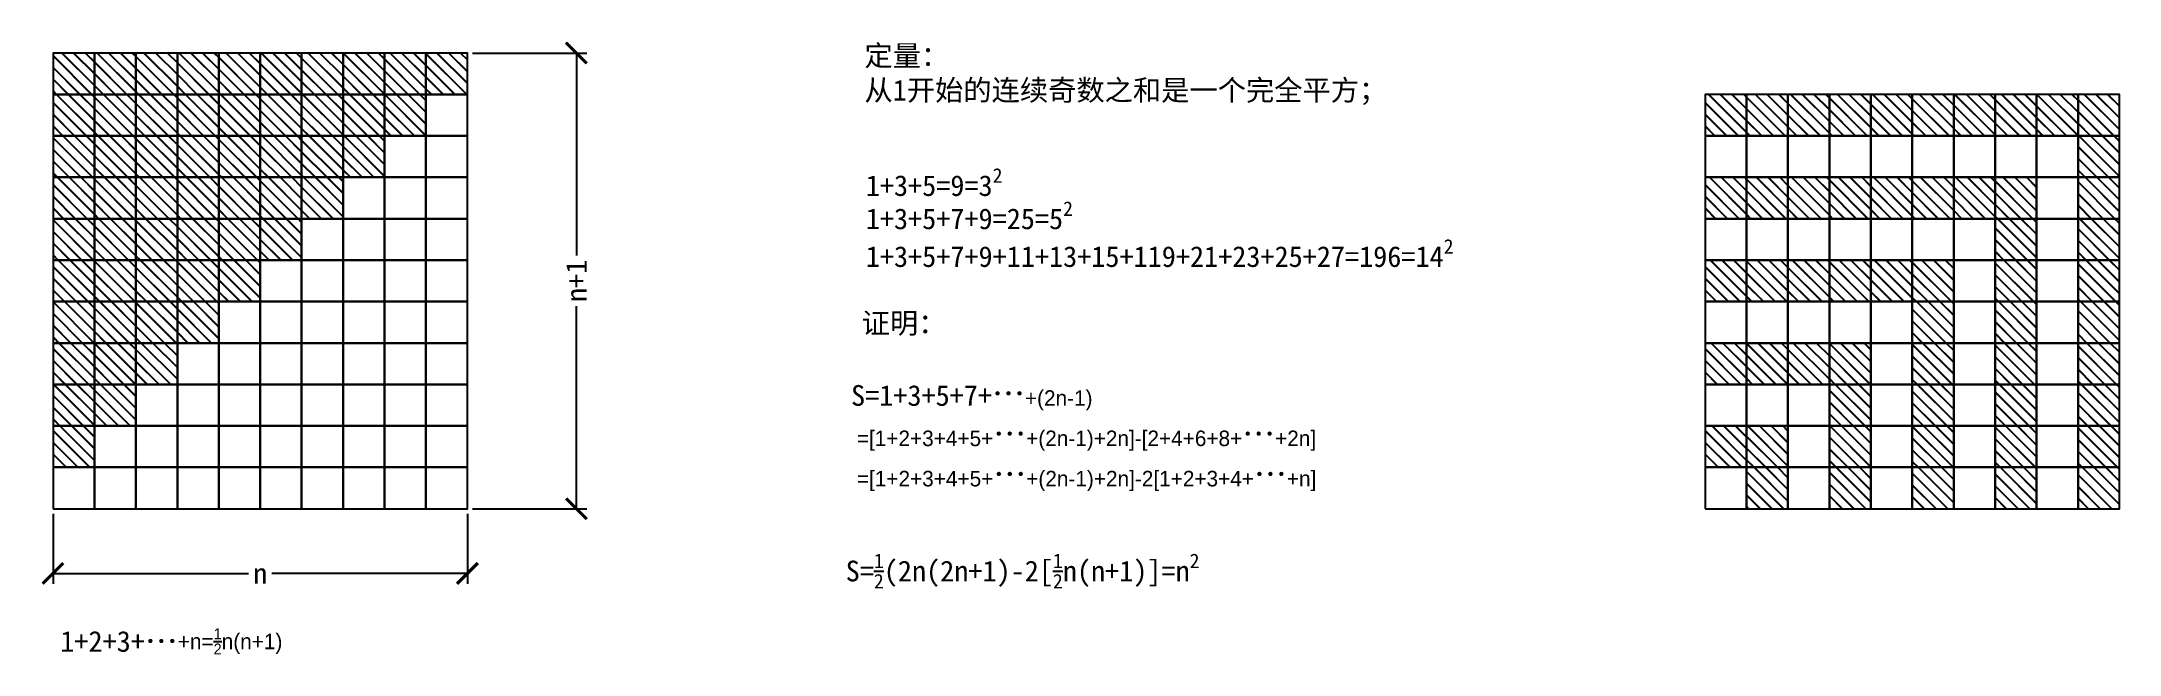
# Model space of a CAD drawing. Header units: millimetres. Extents: x 1621 to 2122, y 958 to 1106.
import ezdxf

# ---------------------------------------------------------------- set-up
doc = ezdxf.new("R2010")
doc.units = ezdxf.units.MM
doc.styles.get("Standard").update_dxf_attribs({"font": ''})
doc.styles.add('w', font='', dxfattribs={"height": 5})
doc.styles.get('Standard').set_extended_font_data('SimSun')
doc.styles.get('w').set_extended_font_data('SimSun')
doc.dimstyles.new('w', dxfattribs={"dimscale": 2, "dimtxt": 2.5, "dimasz": 2.5, "dimexe": 1.25, "dimexo": 0.625, "dimtad": 0, "dimtxsty": 'Standard', "dimblk": 'ARCHTICK', "dimcen": 2.5, "dimclrd": 5, "dimclre": 5, "dimadec": 0, "dimazin": 0, "dimtfac": 1, "dimtmove": 0, "dimatfit": 3, "dimfxl": 1, "dimarcsym": 0})
pattern_1 = [(135, (398.6565, 0), (-1.4142136, -1.4142136), []), (135, (398.6565, 0.04), (-1.4142136, -1.4142136), [])]

# ---------------------------------------------------------------- blocks, each defined once
blk = doc.blocks.new('_ArchTick')
at = {"color": 0, "linetype": 'ByBlock', "const_width": 0.15}
blk.add_lwpolyline([(-0.5, -0.5), (0.5, 0.5)], dxfattribs=at)
blk = doc.blocks.new('*D5')
at = {"color": 5, "lineweight": -2}
for p, q in [((1623.82, 992.21), (1623.82, 975.35)), ((1723.82, 992.21), (1723.82, 975.35)), ((1623.82, 977.85), (1671.02, 977.85)), ((1723.82, 977.85), (1676.63, 977.85))]:
    blk.add_line(p, q, dxfattribs=at)
at = {"layer": 'Defpoints', "color": 0}
for p in [(1623.82, 993.46), (1723.82, 993.46), (1723.82, 977.85)]:
    blk.add_point(p, dxfattribs=at)
at = {"color": 5, "lineweight": -2, "xscale": 5, "yscale": 5, "zscale": 5, "rotation": 180}
blk.add_blockref('_ArchTick', (1623.82, 977.85), dxfattribs=at)
at = {"color": 5, "lineweight": -2, "xscale": 5, "yscale": 5, "zscale": 5}
blk.add_blockref('_ArchTick', (1723.82, 977.85), dxfattribs=at)
at = {"color": 0, "insert": (1673.82, 977.85), "char_height": 5, "attachment_point": 5}
blk.add_mtext('n', dxfattribs=at)
blk = doc.blocks.new('*D6')
at = {"color": 5, "lineweight": -2}
for p, q in [((1725.07, 1103.46), (1752.61, 1103.46)), ((1750.11, 1103.46), (1750.11, 1054.57)), ((1750.11, 993.46), (1750.11, 1042.35)), ((1725.07, 993.46), (1752.61, 993.46))]:
    blk.add_line(p, q, dxfattribs=at)
at = {"layer": 'Defpoints', "color": 0}
for p in [(1723.82, 1103.46), (1723.82, 993.46), (1750.11, 993.46)]:
    blk.add_point(p, dxfattribs=at)
at = {"color": 5, "lineweight": -2, "xscale": 5, "yscale": 5, "zscale": 5}
for p, rotation in [((1750.11, 1103.46), 90), ((1750.11, 993.46), 270)]:
    blk.add_blockref('_ArchTick', p, dxfattribs=dict(at, rotation=rotation))
at = {"color": 0, "insert": (1750.11, 1048.46), "char_height": 5, "attachment_point": 5, "rotation": 90}
blk.add_mtext('n+1', dxfattribs=at)

msp = doc.modelspace()

# ---------------------------------------------------------------- hatches: boundary and pattern name
h = msp.add_hatch()
h.set_pattern_fill('JIS_LC_20', color=256, scale=0.1, angle=90, style=0)
h.paths.add_polyline_path([(1633.823, 1103.462), (1623.823, 1103.462), (1623.823, 1093.462), (1633.823, 1093.462)])
h = msp.add_hatch()
h.set_pattern_fill('JIS_LC_20', color=256, scale=0.1, angle=90, style=0)
h.paths.add_polyline_path([(1643.823, 1103.462), (1633.823, 1103.462), (1633.823, 1093.462), (1643.823, 1093.462)])
h = msp.add_hatch()
h.set_pattern_fill('JIS_LC_20', color=256, scale=0.1, angle=90, style=0)
h.paths.add_polyline_path([(1653.823, 1103.462), (1643.823, 1103.462), (1643.823, 1093.462), (1653.823, 1093.462)])
h = msp.add_hatch()
h.set_pattern_fill('JIS_LC_20', color=256, scale=0.1, angle=90, style=0)
h.paths.add_polyline_path([(1663.823, 1103.462), (1653.823, 1103.462), (1653.823, 1093.462), (1663.823, 1093.462)])
h = msp.add_hatch()
h.set_pattern_fill('JIS_LC_20', color=256, scale=0.1, angle=90, style=0)
h.paths.add_polyline_path([(1673.823, 1103.462), (1663.823, 1103.462), (1663.823, 1093.462), (1673.823, 1093.462)])
h = msp.add_hatch()
h.set_pattern_fill('JIS_LC_20', color=256, scale=0.1, angle=90, style=0)
h.paths.add_polyline_path([(1683.823, 1103.462), (1673.823, 1103.462), (1673.823, 1093.462), (1683.823, 1093.462)])
h = msp.add_hatch()
h.set_pattern_fill('JIS_LC_20', color=256, scale=0.1, angle=90, style=0)
h.paths.add_polyline_path([(1693.823, 1103.462), (1683.823, 1103.462), (1683.823, 1093.462), (1693.823, 1093.462)])
h = msp.add_hatch()
h.set_pattern_fill('JIS_LC_20', color=256, scale=0.1, angle=90, style=0)
h.paths.add_polyline_path([(1703.823, 1103.462), (1693.823, 1103.462), (1693.823, 1093.462), (1703.823, 1093.462)])
h = msp.add_hatch()
h.set_pattern_fill('JIS_LC_20', color=256, scale=0.1, angle=90, style=0)
h.paths.add_polyline_path([(1713.823, 1103.462), (1703.823, 1103.462), (1703.823, 1093.462), (1713.823, 1093.462)])
h = msp.add_hatch()
h.set_pattern_fill('JIS_LC_20', color=256, scale=0.1, angle=90, style=0)
h.paths.add_polyline_path([(1723.823, 1103.462), (1713.823, 1103.462), (1713.823, 1093.462), (1723.823, 1093.462)])
h = msp.add_hatch()
h.set_pattern_fill('JIS_LC_20', color=256, scale=0.1, angle=90, style=0)
h.paths.add_polyline_path([(1633.823, 1093.462), (1623.823, 1093.462), (1623.823, 1083.462), (1633.823, 1083.462)])
h = msp.add_hatch()
h.set_pattern_fill('JIS_LC_20', color=256, scale=0.1, angle=90, style=0)
h.paths.add_polyline_path([(1643.823, 1093.462), (1633.823, 1093.462), (1633.823, 1083.462), (1643.823, 1083.462)])
h = msp.add_hatch()
h.set_pattern_fill('JIS_LC_20', color=256, scale=0.1, angle=90, style=0)
h.paths.add_polyline_path([(1653.823, 1093.462), (1643.823, 1093.462), (1643.823, 1083.462), (1653.823, 1083.462)])
h = msp.add_hatch()
h.set_pattern_fill('JIS_LC_20', color=256, scale=0.1, angle=90, style=0)
h.paths.add_polyline_path([(1663.823, 1093.462), (1653.823, 1093.462), (1653.823, 1083.462), (1663.823, 1083.462)])
h = msp.add_hatch()
h.set_pattern_fill('JIS_LC_20', color=256, scale=0.1, angle=90, style=0)
h.paths.add_polyline_path([(1673.823, 1093.462), (1663.823, 1093.462), (1663.823, 1083.462), (1673.823, 1083.462)])
h = msp.add_hatch()
h.set_pattern_fill('JIS_LC_20', color=256, scale=0.1, angle=90, style=0)
h.paths.add_polyline_path([(1683.823, 1093.462), (1673.823, 1093.462), (1673.823, 1083.462), (1683.823, 1083.462)])
h = msp.add_hatch()
h.set_pattern_fill('JIS_LC_20', color=256, scale=0.1, angle=90, style=0)
h.paths.add_polyline_path([(1693.823, 1093.462), (1683.823, 1093.462), (1683.823, 1083.462), (1693.823, 1083.462)])
h = msp.add_hatch()
h.set_pattern_fill('JIS_LC_20', color=256, scale=0.1, angle=90, style=0)
h.paths.add_polyline_path([(1703.823, 1093.462), (1693.823, 1093.462), (1693.823, 1083.462), (1703.823, 1083.462)])
h = msp.add_hatch()
h.set_pattern_fill('JIS_LC_20', color=256, scale=0.1, angle=90, style=0)
h.paths.add_polyline_path([(1713.823, 1093.462), (1703.823, 1093.462), (1703.823, 1083.462), (1713.823, 1083.462)])
h = msp.add_hatch()
h.set_pattern_fill('JIS_LC_20', color=256, scale=0.1, angle=90, style=0)
h.set_pattern_definition(pattern_1)
h.paths.add_polyline_path([(2032.479, 1093.462), (2022.479, 1093.462), (2022.479, 1083.462), (2032.479, 1083.462)])
h = msp.add_hatch()
h.set_pattern_fill('JIS_LC_20', color=256, scale=0.1, angle=90, style=0)
h.set_pattern_definition(pattern_1)
h.paths.add_polyline_path([(2042.479, 1093.462), (2032.479, 1093.462), (2032.479, 1083.462), (2042.479, 1083.462)])
h = msp.add_hatch()
h.set_pattern_fill('JIS_LC_20', color=256, scale=0.1, angle=90, style=0)
h.set_pattern_definition(pattern_1)
h.paths.add_polyline_path([(2052.479, 1093.462), (2042.479, 1093.462), (2042.479, 1083.462), (2052.479, 1083.462)])
h = msp.add_hatch()
h.set_pattern_fill('JIS_LC_20', color=256, scale=0.1, angle=90, style=0)
h.set_pattern_definition(pattern_1)
h.paths.add_polyline_path([(2062.479, 1093.462), (2052.479, 1093.462), (2052.479, 1083.462), (2062.479, 1083.462)])
h = msp.add_hatch()
h.set_pattern_fill('JIS_LC_20', color=256, scale=0.1, angle=90, style=0)
h.set_pattern_definition(pattern_1)
h.paths.add_polyline_path([(2072.479, 1093.462), (2062.479, 1093.462), (2062.479, 1083.462), (2072.479, 1083.462)])
h = msp.add_hatch()
h.set_pattern_fill('JIS_LC_20', color=256, scale=0.1, angle=90, style=0)
h.set_pattern_definition(pattern_1)
h.paths.add_polyline_path([(2082.479, 1093.462), (2072.479, 1093.462), (2072.479, 1083.462), (2082.479, 1083.462)])
h = msp.add_hatch()
h.set_pattern_fill('JIS_LC_20', color=256, scale=0.1, angle=90, style=0)
h.set_pattern_definition(pattern_1)
h.paths.add_polyline_path([(2092.479, 1093.462), (2082.479, 1093.462), (2082.479, 1083.462), (2092.479, 1083.462)])
h = msp.add_hatch()
h.set_pattern_fill('JIS_LC_20', color=256, scale=0.1, angle=90, style=0)
h.set_pattern_definition(pattern_1)
h.paths.add_polyline_path([(2102.479, 1093.462), (2092.479, 1093.462), (2092.479, 1083.462), (2102.479, 1083.462)])
h = msp.add_hatch()
h.set_pattern_fill('JIS_LC_20', color=256, scale=0.1, angle=90, style=0)
h.set_pattern_definition(pattern_1)
h.paths.add_polyline_path([(2112.479, 1093.462), (2102.479, 1093.462), (2102.479, 1083.462), (2112.479, 1083.462)])
h = msp.add_hatch()
h.set_pattern_fill('JIS_LC_20', color=256, scale=0.1, angle=90, style=0)
h.paths.add_polyline_path([(2122.479, 1093.462), (2112.479, 1093.462), (2112.479, 1083.462), (2122.479, 1083.462)])
h = msp.add_hatch()
h.set_pattern_fill('JIS_LC_20', color=256, scale=0.1, angle=90, style=0)
h.paths.add_polyline_path([(1633.823, 1083.462), (1623.823, 1083.462), (1623.823, 1073.462), (1633.823, 1073.462)])
h = msp.add_hatch()
h.set_pattern_fill('JIS_LC_20', color=256, scale=0.1, angle=90, style=0)
h.paths.add_polyline_path([(1643.823, 1083.462), (1633.823, 1083.462), (1633.823, 1073.462), (1643.823, 1073.462)])
h = msp.add_hatch()
h.set_pattern_fill('JIS_LC_20', color=256, scale=0.1, angle=90, style=0)
h.paths.add_polyline_path([(1653.823, 1083.462), (1643.823, 1083.462), (1643.823, 1073.462), (1653.823, 1073.462)])
h = msp.add_hatch()
h.set_pattern_fill('JIS_LC_20', color=256, scale=0.1, angle=90, style=0)
h.paths.add_polyline_path([(1663.823, 1083.462), (1653.823, 1083.462), (1653.823, 1073.462), (1663.823, 1073.462)])
h = msp.add_hatch()
h.set_pattern_fill('JIS_LC_20', color=256, scale=0.1, angle=90, style=0)
h.paths.add_polyline_path([(1673.823, 1083.462), (1663.823, 1083.462), (1663.823, 1073.462), (1673.823, 1073.462)])
h = msp.add_hatch()
h.set_pattern_fill('JIS_LC_20', color=256, scale=0.1, angle=90, style=0)
h.paths.add_polyline_path([(1683.823, 1083.462), (1673.823, 1083.462), (1673.823, 1073.462), (1683.823, 1073.462)])
h = msp.add_hatch()
h.set_pattern_fill('JIS_LC_20', color=256, scale=0.1, angle=90, style=0)
h.paths.add_polyline_path([(1693.823, 1083.462), (1683.823, 1083.462), (1683.823, 1073.462), (1693.823, 1073.462)])
h = msp.add_hatch()
h.set_pattern_fill('JIS_LC_20', color=256, scale=0.1, angle=90, style=0)
h.paths.add_polyline_path([(1703.823, 1083.462), (1693.823, 1083.462), (1693.823, 1073.462), (1703.823, 1073.462)])
h = msp.add_hatch()
h.set_pattern_fill('JIS_LC_20', color=256, scale=0.1, angle=90, style=0)
h.paths.add_polyline_path([(2122.479, 1083.462), (2112.479, 1083.462), (2112.479, 1073.462), (2122.479, 1073.462)])
h = msp.add_hatch()
h.set_pattern_fill('JIS_LC_20', color=256, scale=0.1, angle=90, style=0)
h.paths.add_polyline_path([(1633.823, 1073.462), (1623.823, 1073.462), (1623.823, 1063.462), (1633.823, 1063.462)])
h = msp.add_hatch()
h.set_pattern_fill('JIS_LC_20', color=256, scale=0.1, angle=90, style=0)
h.paths.add_polyline_path([(1643.823, 1073.462), (1633.823, 1073.462), (1633.823, 1063.462), (1643.823, 1063.462)])
h = msp.add_hatch()
h.set_pattern_fill('JIS_LC_20', color=256, scale=0.1, angle=90, style=0)
h.paths.add_polyline_path([(1653.823, 1073.462), (1643.823, 1073.462), (1643.823, 1063.462), (1653.823, 1063.462)])
h = msp.add_hatch()
h.set_pattern_fill('JIS_LC_20', color=256, scale=0.1, angle=90, style=0)
h.paths.add_polyline_path([(1663.823, 1073.462), (1653.823, 1073.462), (1653.823, 1063.462), (1663.823, 1063.462)])
h = msp.add_hatch()
h.set_pattern_fill('JIS_LC_20', color=256, scale=0.1, angle=90, style=0)
h.paths.add_polyline_path([(1673.823, 1073.462), (1663.823, 1073.462), (1663.823, 1063.462), (1673.823, 1063.462)])
h = msp.add_hatch()
h.set_pattern_fill('JIS_LC_20', color=256, scale=0.1, angle=90, style=0)
h.paths.add_polyline_path([(1683.823, 1073.462), (1673.823, 1073.462), (1673.823, 1063.462), (1683.823, 1063.462)])
h = msp.add_hatch()
h.set_pattern_fill('JIS_LC_20', color=256, scale=0.1, angle=90, style=0)
h.paths.add_polyline_path([(1693.823, 1073.462), (1683.823, 1073.462), (1683.823, 1063.462), (1693.823, 1063.462)])
h = msp.add_hatch()
h.set_pattern_fill('JIS_LC_20', color=256, scale=0.1, angle=90, style=0)
h.set_pattern_definition(pattern_1)
h.paths.add_polyline_path([(2032.479, 1073.462), (2022.479, 1073.462), (2022.479, 1063.462), (2032.479, 1063.462)])
h = msp.add_hatch()
h.set_pattern_fill('JIS_LC_20', color=256, scale=0.1, angle=90, style=0)
h.set_pattern_definition(pattern_1)
h.paths.add_polyline_path([(2042.479, 1073.462), (2032.479, 1073.462), (2032.479, 1063.462), (2042.479, 1063.462)])
h = msp.add_hatch()
h.set_pattern_fill('JIS_LC_20', color=256, scale=0.1, angle=90, style=0)
h.set_pattern_definition(pattern_1)
h.paths.add_polyline_path([(2052.479, 1073.462), (2042.479, 1073.462), (2042.479, 1063.462), (2052.479, 1063.462)])
h = msp.add_hatch()
h.set_pattern_fill('JIS_LC_20', color=256, scale=0.1, angle=90, style=0)
h.set_pattern_definition(pattern_1)
h.paths.add_polyline_path([(2062.479, 1073.462), (2052.479, 1073.462), (2052.479, 1063.462), (2062.479, 1063.462)])
h = msp.add_hatch()
h.set_pattern_fill('JIS_LC_20', color=256, scale=0.1, angle=90, style=0)
h.set_pattern_definition(pattern_1)
h.paths.add_polyline_path([(2072.479, 1073.462), (2062.479, 1073.462), (2062.479, 1063.462), (2072.479, 1063.462)])
h = msp.add_hatch()
h.set_pattern_fill('JIS_LC_20', color=256, scale=0.1, angle=90, style=0)
h.set_pattern_definition(pattern_1)
h.paths.add_polyline_path([(2082.479, 1073.462), (2072.479, 1073.462), (2072.479, 1063.462), (2082.479, 1063.462)])
h = msp.add_hatch()
h.set_pattern_fill('JIS_LC_20', color=256, scale=0.1, angle=90, style=0)
h.set_pattern_definition(pattern_1)
h.paths.add_polyline_path([(2092.479, 1073.462), (2082.479, 1073.462), (2082.479, 1063.462), (2092.479, 1063.462)])
h = msp.add_hatch()
h.set_pattern_fill('JIS_LC_20', color=256, scale=0.1, angle=90, style=0)
h.paths.add_polyline_path([(2102.479, 1073.462), (2092.479, 1073.462), (2092.479, 1063.462), (2102.479, 1063.462)])
h = msp.add_hatch()
h.set_pattern_fill('JIS_LC_20', color=256, scale=0.1, angle=90, style=0)
h.paths.add_polyline_path([(2122.479, 1073.462), (2112.479, 1073.462), (2112.479, 1063.462), (2122.479, 1063.462)])
h = msp.add_hatch()
h.set_pattern_fill('JIS_LC_20', color=256, scale=0.1, angle=90, style=0)
h.paths.add_polyline_path([(1633.823, 1063.462), (1623.823, 1063.462), (1623.823, 1053.462), (1633.823, 1053.462)])
h = msp.add_hatch()
h.set_pattern_fill('JIS_LC_20', color=256, scale=0.1, angle=90, style=0)
h.paths.add_polyline_path([(1643.823, 1063.462), (1633.823, 1063.462), (1633.823, 1053.462), (1643.823, 1053.462)])
h = msp.add_hatch()
h.set_pattern_fill('JIS_LC_20', color=256, scale=0.1, angle=90, style=0)
h.paths.add_polyline_path([(1653.823, 1063.462), (1643.823, 1063.462), (1643.823, 1053.462), (1653.823, 1053.462)])
h = msp.add_hatch()
h.set_pattern_fill('JIS_LC_20', color=256, scale=0.1, angle=90, style=0)
h.paths.add_polyline_path([(1663.823, 1063.462), (1653.823, 1063.462), (1653.823, 1053.462), (1663.823, 1053.462)])
h = msp.add_hatch()
h.set_pattern_fill('JIS_LC_20', color=256, scale=0.1, angle=90, style=0)
h.paths.add_polyline_path([(1673.823, 1063.462), (1663.823, 1063.462), (1663.823, 1053.462), (1673.823, 1053.462)])
h = msp.add_hatch()
h.set_pattern_fill('JIS_LC_20', color=256, scale=0.1, angle=90, style=0)
h.paths.add_polyline_path([(1683.823, 1063.462), (1673.823, 1063.462), (1673.823, 1053.462), (1683.823, 1053.462)])
h = msp.add_hatch()
h.set_pattern_fill('JIS_LC_20', color=256, scale=0.1, angle=90, style=0)
h.paths.add_polyline_path([(2102.479, 1063.462), (2092.479, 1063.462), (2092.479, 1053.462), (2102.479, 1053.462)])
h = msp.add_hatch()
h.set_pattern_fill('JIS_LC_20', color=256, scale=0.1, angle=90, style=0)
h.paths.add_polyline_path([(2122.479, 1063.462), (2112.479, 1063.462), (2112.479, 1053.462), (2122.479, 1053.462)])
h = msp.add_hatch()
h.set_pattern_fill('JIS_LC_20', color=256, scale=0.1, angle=90, style=0)
h.paths.add_polyline_path([(1633.823, 1053.462), (1623.823, 1053.462), (1623.823, 1043.462), (1633.823, 1043.462)])
h = msp.add_hatch()
h.set_pattern_fill('JIS_LC_20', color=256, scale=0.1, angle=90, style=0)
h.paths.add_polyline_path([(1643.823, 1053.462), (1633.823, 1053.462), (1633.823, 1043.462), (1643.823, 1043.462)])
h = msp.add_hatch()
h.set_pattern_fill('JIS_LC_20', color=256, scale=0.1, angle=90, style=0)
h.paths.add_polyline_path([(1653.823, 1053.462), (1643.823, 1053.462), (1643.823, 1043.462), (1653.823, 1043.462)])
h = msp.add_hatch()
h.set_pattern_fill('JIS_LC_20', color=256, scale=0.1, angle=90, style=0)
h.paths.add_polyline_path([(1663.823, 1053.462), (1653.823, 1053.462), (1653.823, 1043.462), (1663.823, 1043.462)])
h = msp.add_hatch()
h.set_pattern_fill('JIS_LC_20', color=256, scale=0.1, angle=90, style=0)
h.paths.add_polyline_path([(1673.823, 1053.462), (1663.823, 1053.462), (1663.823, 1043.462), (1673.823, 1043.462)])
h = msp.add_hatch()
h.set_pattern_fill('JIS_LC_20', color=256, scale=0.1, angle=90, style=0)
h.set_pattern_definition(pattern_1)
h.paths.add_polyline_path([(2032.479, 1053.462), (2022.479, 1053.462), (2022.479, 1043.462), (2032.479, 1043.462)])
h = msp.add_hatch()
h.set_pattern_fill('JIS_LC_20', color=256, scale=0.1, angle=90, style=0)
h.set_pattern_definition(pattern_1)
h.paths.add_polyline_path([(2042.479, 1053.462), (2032.479, 1053.462), (2032.479, 1043.462), (2042.479, 1043.462)])
h = msp.add_hatch()
h.set_pattern_fill('JIS_LC_20', color=256, scale=0.1, angle=90, style=0)
h.set_pattern_definition(pattern_1)
h.paths.add_polyline_path([(2052.479, 1053.462), (2042.479, 1053.462), (2042.479, 1043.462), (2052.479, 1043.462)])
h = msp.add_hatch()
h.set_pattern_fill('JIS_LC_20', color=256, scale=0.1, angle=90, style=0)
h.set_pattern_definition(pattern_1)
h.paths.add_polyline_path([(2062.479, 1053.462), (2052.479, 1053.462), (2052.479, 1043.462), (2062.479, 1043.462)])
h = msp.add_hatch()
h.set_pattern_fill('JIS_LC_20', color=256, scale=0.1, angle=90, style=0)
h.set_pattern_definition(pattern_1)
h.paths.add_polyline_path([(2072.479, 1053.462), (2062.479, 1053.462), (2062.479, 1043.462), (2072.479, 1043.462)])
h = msp.add_hatch()
h.set_pattern_fill('JIS_LC_20', color=256, scale=0.1, angle=90, style=0)
h.paths.add_polyline_path([(2082.479, 1053.462), (2072.479, 1053.462), (2072.479, 1043.462), (2082.479, 1043.462)])
h = msp.add_hatch()
h.set_pattern_fill('JIS_LC_20', color=256, scale=0.1, angle=90, style=0)
h.paths.add_polyline_path([(2102.479, 1053.462), (2092.479, 1053.462), (2092.479, 1043.462), (2102.479, 1043.462)])
h = msp.add_hatch()
h.set_pattern_fill('JIS_LC_20', color=256, scale=0.1, angle=90, style=0)
h.paths.add_polyline_path([(2122.479, 1053.462), (2112.479, 1053.462), (2112.479, 1043.462), (2122.479, 1043.462)])
h = msp.add_hatch()
h.set_pattern_fill('JIS_LC_20', color=256, scale=0.1, angle=90, style=0)
h.paths.add_polyline_path([(1633.823, 1043.462), (1623.823, 1043.462), (1623.823, 1033.462), (1633.823, 1033.462)])
h = msp.add_hatch()
h.set_pattern_fill('JIS_LC_20', color=256, scale=0.1, angle=90, style=0)
h.paths.add_polyline_path([(1643.823, 1043.462), (1633.823, 1043.462), (1633.823, 1033.462), (1643.823, 1033.462)])
h = msp.add_hatch()
h.set_pattern_fill('JIS_LC_20', color=256, scale=0.1, angle=90, style=0)
h.paths.add_polyline_path([(1653.823, 1043.462), (1643.823, 1043.462), (1643.823, 1033.462), (1653.823, 1033.462)])
h = msp.add_hatch()
h.set_pattern_fill('JIS_LC_20', color=256, scale=0.1, angle=90, style=0)
h.paths.add_polyline_path([(1663.823, 1043.462), (1653.823, 1043.462), (1653.823, 1033.462), (1663.823, 1033.462)])
h = msp.add_hatch()
h.set_pattern_fill('JIS_LC_20', color=256, scale=0.1, angle=90, style=0)
h.paths.add_polyline_path([(2082.479, 1043.462), (2072.479, 1043.462), (2072.479, 1033.462), (2082.479, 1033.462)])
h = msp.add_hatch()
h.set_pattern_fill('JIS_LC_20', color=256, scale=0.1, angle=90, style=0)
h.paths.add_polyline_path([(2102.479, 1043.462), (2092.479, 1043.462), (2092.479, 1033.462), (2102.479, 1033.462)])
h = msp.add_hatch()
h.set_pattern_fill('JIS_LC_20', color=256, scale=0.1, angle=90, style=0)
h.paths.add_polyline_path([(2122.479, 1043.462), (2112.479, 1043.462), (2112.479, 1033.462), (2122.479, 1033.462)])
h = msp.add_hatch()
h.set_pattern_fill('JIS_LC_20', color=256, scale=0.1, angle=90, style=0)
h.paths.add_polyline_path([(1633.823, 1033.462), (1623.823, 1033.462), (1623.823, 1023.462), (1633.823, 1023.462)])
h = msp.add_hatch()
h.set_pattern_fill('JIS_LC_20', color=256, scale=0.1, angle=90, style=0)
h.paths.add_polyline_path([(1643.823, 1033.462), (1633.823, 1033.462), (1633.823, 1023.462), (1643.823, 1023.462)])
h = msp.add_hatch()
h.set_pattern_fill('JIS_LC_20', color=256, scale=0.1, angle=90, style=0)
h.paths.add_polyline_path([(1653.823, 1033.462), (1643.823, 1033.462), (1643.823, 1023.462), (1653.823, 1023.462)])
h = msp.add_hatch()
h.set_pattern_fill('JIS_LC_20', color=256, scale=0.1, angle=90, style=0)
h.set_pattern_definition(pattern_1)
h.paths.add_polyline_path([(2032.479, 1033.462), (2022.479, 1033.462), (2022.479, 1023.462), (2032.479, 1023.462)])
h = msp.add_hatch()
h.set_pattern_fill('JIS_LC_20', color=256, scale=0.1, angle=90, style=0)
h.set_pattern_definition(pattern_1)
h.paths.add_polyline_path([(2042.479, 1033.462), (2032.479, 1033.462), (2032.479, 1023.462), (2042.479, 1023.462)])
h = msp.add_hatch()
h.set_pattern_fill('JIS_LC_20', color=256, scale=0.1, angle=90, style=0)
h.set_pattern_definition(pattern_1)
h.paths.add_polyline_path([(2052.479, 1033.462), (2042.479, 1033.462), (2042.479, 1023.462), (2052.479, 1023.462)])
h = msp.add_hatch()
h.set_pattern_fill('JIS_LC_20', color=256, scale=0.1, angle=90, style=0)
h.paths.add_polyline_path([(2062.479, 1033.462), (2052.479, 1033.462), (2052.479, 1023.462), (2062.479, 1023.462)])
h = msp.add_hatch()
h.set_pattern_fill('JIS_LC_20', color=256, scale=0.1, angle=90, style=0)
h.paths.add_polyline_path([(2082.479, 1033.462), (2072.479, 1033.462), (2072.479, 1023.462), (2082.479, 1023.462)])
h = msp.add_hatch()
h.set_pattern_fill('JIS_LC_20', color=256, scale=0.1, angle=90, style=0)
h.paths.add_polyline_path([(2102.479, 1033.462), (2092.479, 1033.462), (2092.479, 1023.462), (2102.479, 1023.462)])
h = msp.add_hatch()
h.set_pattern_fill('JIS_LC_20', color=256, scale=0.1, angle=90, style=0)
h.paths.add_polyline_path([(2122.479, 1033.462), (2112.479, 1033.462), (2112.479, 1023.462), (2122.479, 1023.462)])
h = msp.add_hatch()
h.set_pattern_fill('JIS_LC_20', color=256, scale=0.1, angle=90, style=0)
h.paths.add_polyline_path([(1633.823, 1023.462), (1623.823, 1023.462), (1623.823, 1013.462), (1633.823, 1013.462)])
h = msp.add_hatch()
h.set_pattern_fill('JIS_LC_20', color=256, scale=0.1, angle=90, style=0)
h.paths.add_polyline_path([(1643.823, 1023.462), (1633.823, 1023.462), (1633.823, 1013.462), (1643.823, 1013.462)])
h = msp.add_hatch()
h.set_pattern_fill('JIS_LC_20', color=256, scale=0.1, angle=90, style=0)
h.paths.add_polyline_path([(2062.479, 1023.462), (2052.479, 1023.462), (2052.479, 1013.462), (2062.479, 1013.462)])
h = msp.add_hatch()
h.set_pattern_fill('JIS_LC_20', color=256, scale=0.1, angle=90, style=0)
h.paths.add_polyline_path([(2082.479, 1023.462), (2072.479, 1023.462), (2072.479, 1013.462), (2082.479, 1013.462)])
h = msp.add_hatch()
h.set_pattern_fill('JIS_LC_20', color=256, scale=0.1, angle=90, style=0)
h.paths.add_polyline_path([(2102.479, 1023.462), (2092.479, 1023.462), (2092.479, 1013.462), (2102.479, 1013.462)])
h = msp.add_hatch()
h.set_pattern_fill('JIS_LC_20', color=256, scale=0.1, angle=90, style=0)
h.paths.add_polyline_path([(2122.479, 1023.462), (2112.479, 1023.462), (2112.479, 1013.462), (2122.479, 1013.462)])
h = msp.add_hatch()
h.set_pattern_fill('JIS_LC_20', color=256, angle=45, style=0)
h.paths.add_polyline_path([(1633.823, 1013.462), (1623.823, 1013.462), (1623.823, 1003.462), (1633.823, 1003.462)])
h = msp.add_hatch()
h.set_pattern_fill('JIS_LC_20', color=256, scale=0.1, angle=90, style=0)
h.paths.add_polyline_path([(1633.823, 1013.462), (1623.823, 1013.462), (1623.823, 1003.462), (1633.823, 1003.462)])
h = msp.add_hatch()
h.set_pattern_fill('JIS_LC_20', color=256, scale=0.1, angle=90, style=0)
h.set_pattern_definition(pattern_1)
h.paths.add_polyline_path([(2032.479, 1013.462), (2022.479, 1013.462), (2022.479, 1003.462), (2032.479, 1003.462)])
h = msp.add_hatch()
h.set_pattern_fill('JIS_LC_20', color=256, scale=0.1, angle=90, style=0)
h.paths.add_polyline_path([(2042.479, 1013.462), (2032.479, 1013.462), (2032.479, 1003.462), (2042.479, 1003.462)])
h = msp.add_hatch()
h.set_pattern_fill('JIS_LC_20', color=256, scale=0.1, angle=90, style=0)
h.paths.add_polyline_path([(2062.479, 1013.462), (2052.479, 1013.462), (2052.479, 1003.462), (2062.479, 1003.462)])
h = msp.add_hatch()
h.set_pattern_fill('JIS_LC_20', color=256, scale=0.1, angle=90, style=0)
h.paths.add_polyline_path([(2082.479, 1013.462), (2072.479, 1013.462), (2072.479, 1003.462), (2082.479, 1003.462)])
h = msp.add_hatch()
h.set_pattern_fill('JIS_LC_20', color=256, scale=0.1, angle=90, style=0)
h.paths.add_polyline_path([(2102.479, 1013.462), (2092.479, 1013.462), (2092.479, 1003.462), (2102.479, 1003.462)])
h = msp.add_hatch()
h.set_pattern_fill('JIS_LC_20', color=256, scale=0.1, angle=90, style=0)
h.paths.add_polyline_path([(2122.479, 1013.462), (2112.479, 1013.462), (2112.479, 1003.462), (2122.479, 1003.462)])
h = msp.add_hatch()
h.set_pattern_fill('JIS_LC_20', color=256, scale=0.1, angle=90, style=0)
h.paths.add_polyline_path([(2042.479, 1003.462), (2032.479, 1003.462), (2032.479, 993.462), (2042.479, 993.462)])
h = msp.add_hatch()
h.set_pattern_fill('JIS_LC_20', color=256, scale=0.1, angle=90, style=0)
h.paths.add_polyline_path([(2062.479, 1003.462), (2052.479, 1003.462), (2052.479, 993.462), (2062.479, 993.462)])
h = msp.add_hatch()
h.set_pattern_fill('JIS_LC_20', color=256, scale=0.1, angle=90, style=0)
h.paths.add_polyline_path([(2082.479, 1003.462), (2072.479, 1003.462), (2072.479, 993.462), (2082.479, 993.462)])
h = msp.add_hatch()
h.set_pattern_fill('JIS_LC_20', color=256, scale=0.1, angle=90, style=0)
h.paths.add_polyline_path([(2102.479, 1003.462), (2092.479, 1003.462), (2092.479, 993.462), (2102.479, 993.462)])
h = msp.add_hatch()
h.set_pattern_fill('JIS_LC_20', color=256, scale=0.1, angle=90, style=0)
h.paths.add_polyline_path([(2122.479, 1003.462), (2112.479, 1003.462), (2112.479, 993.462), (2122.479, 993.462)])

# ---------------------------------------------------------------- linework, layer by layer
for points in [[(1623.823, 1093.462), (1633.823, 1093.462), (1633.823, 1103.462), (1623.823, 1103.462)], [(1633.823, 1093.462), (1643.823, 1093.462), (1643.823, 1103.462), (1633.823, 1103.462)], [(1643.823, 1093.462), (1653.823, 1093.462), (1653.823, 1103.462), (1643.823, 1103.462)], [(1653.823, 1093.462), (1663.823, 1093.462), (1663.823, 1103.462), (1653.823, 1103.462)], [(1663.823, 1093.462), (1673.823, 1093.462), (1673.823, 1103.462), (1663.823, 1103.462)], [(1673.823, 1093.462), (1683.823, 1093.462), (1683.823, 1103.462), (1673.823, 1103.462)], [(1683.823, 1093.462), (1693.823, 1093.462), (1693.823, 1103.462), (1683.823, 1103.462)], [(1693.823, 1093.462), (1703.823, 1093.462), (1703.823, 1103.462), (1693.823, 1103.462)], [(1703.823, 1093.462), (1713.823, 1093.462), (1713.823, 1103.462), (1703.823, 1103.462)], [(1713.823, 1093.462), (1723.823, 1093.462), (1723.823, 1103.462), (1713.823, 1103.462)], [(1623.823, 1083.462), (1633.823, 1083.462), (1633.823, 1093.462), (1623.823, 1093.462)], [(1633.823, 1083.462), (1643.823, 1083.462), (1643.823, 1093.462), (1633.823, 1093.462)], [(1643.823, 1083.462), (1653.823, 1083.462), (1653.823, 1093.462), (1643.823, 1093.462)], [(1653.823, 1083.462), (1663.823, 1083.462), (1663.823, 1093.462), (1653.823, 1093.462)], [(1663.823, 1083.462), (1673.823, 1083.462), (1673.823, 1093.462), (1663.823, 1093.462)], [(1673.823, 1083.462), (1683.823, 1083.462), (1683.823, 1093.462), (1673.823, 1093.462)], [(1683.823, 1083.462), (1693.823, 1083.462), (1693.823, 1093.462), (1683.823, 1093.462)], [(1693.823, 1083.462), (1703.823, 1083.462), (1703.823, 1093.462), (1693.823, 1093.462)], [(1703.823, 1083.462), (1713.823, 1083.462), (1713.823, 1093.462), (1703.823, 1093.462)], [(1713.823, 1083.462), (1723.823, 1083.462), (1723.823, 1093.462), (1713.823, 1093.462)], [(2022.479, 1083.462), (2032.479, 1083.462), (2032.479, 1093.462), (2022.479, 1093.462)], [(2032.479, 1083.462), (2042.479, 1083.462), (2042.479, 1093.462), (2032.479, 1093.462)], [(2042.479, 1083.462), (2052.479, 1083.462), (2052.479, 1093.462), (2042.479, 1093.462)], [(2052.479, 1083.462), (2062.479, 1083.462), (2062.479, 1093.462), (2052.479, 1093.462)], [(2062.479, 1083.462), (2072.479, 1083.462), (2072.479, 1093.462), (2062.479, 1093.462)], [(2072.479, 1083.462), (2082.479, 1083.462), (2082.479, 1093.462), (2072.479, 1093.462)], [(2082.479, 1083.462), (2092.479, 1083.462), (2092.479, 1093.462), (2082.479, 1093.462)], [(2092.479, 1083.462), (2102.479, 1083.462), (2102.479, 1093.462), (2092.479, 1093.462)], [(2102.479, 1083.462), (2112.479, 1083.462), (2112.479, 1093.462), (2102.479, 1093.462)], [(2112.479, 1083.462), (2122.479, 1083.462), (2122.479, 1093.462), (2112.479, 1093.462)], [(1623.823, 1073.462), (1633.823, 1073.462), (1633.823, 1083.462), (1623.823, 1083.462)], [(1633.823, 1073.462), (1643.823, 1073.462), (1643.823, 1083.462), (1633.823, 1083.462)], [(1643.823, 1073.462), (1653.823, 1073.462), (1653.823, 1083.462), (1643.823, 1083.462)], [(1653.823, 1073.462), (1663.823, 1073.462), (1663.823, 1083.462), (1653.823, 1083.462)], [(1663.823, 1073.462), (1673.823, 1073.462), (1673.823, 1083.462), (1663.823, 1083.462)], [(1673.823, 1073.462), (1683.823, 1073.462), (1683.823, 1083.462), (1673.823, 1083.462)], [(1683.823, 1073.462), (1693.823, 1073.462), (1693.823, 1083.462), (1683.823, 1083.462)], [(1693.823, 1073.462), (1703.823, 1073.462), (1703.823, 1083.462), (1693.823, 1083.462)], [(1703.823, 1073.462), (1713.823, 1073.462), (1713.823, 1083.462), (1703.823, 1083.462)], [(1713.823, 1073.462), (1723.823, 1073.462), (1723.823, 1083.462), (1713.823, 1083.462)], [(2022.479, 1073.462), (2032.479, 1073.462), (2032.479, 1083.462), (2022.479, 1083.462)], [(2032.479, 1073.462), (2042.479, 1073.462), (2042.479, 1083.462), (2032.479, 1083.462)], [(2042.479, 1073.462), (2052.479, 1073.462), (2052.479, 1083.462), (2042.479, 1083.462)], [(2052.479, 1073.462), (2062.479, 1073.462), (2062.479, 1083.462), (2052.479, 1083.462)], [(2062.479, 1073.462), (2072.479, 1073.462), (2072.479, 1083.462), (2062.479, 1083.462)], [(2072.479, 1073.462), (2082.479, 1073.462), (2082.479, 1083.462), (2072.479, 1083.462)], [(2082.479, 1073.462), (2092.479, 1073.462), (2092.479, 1083.462), (2082.479, 1083.462)], [(2092.479, 1073.462), (2102.479, 1073.462), (2102.479, 1083.462), (2092.479, 1083.462)], [(2102.479, 1073.462), (2112.479, 1073.462), (2112.479, 1083.462), (2102.479, 1083.462)], [(2112.479, 1073.462), (2122.479, 1073.462), (2122.479, 1083.462), (2112.479, 1083.462)], [(1623.823, 1063.462), (1633.823, 1063.462), (1633.823, 1073.462), (1623.823, 1073.462)], [(1633.823, 1063.462), (1643.823, 1063.462), (1643.823, 1073.462), (1633.823, 1073.462)], [(1643.823, 1063.462), (1653.823, 1063.462), (1653.823, 1073.462), (1643.823, 1073.462)], [(1653.823, 1063.462), (1663.823, 1063.462), (1663.823, 1073.462), (1653.823, 1073.462)], [(1663.823, 1063.462), (1673.823, 1063.462), (1673.823, 1073.462), (1663.823, 1073.462)], [(1673.823, 1063.462), (1683.823, 1063.462), (1683.823, 1073.462), (1673.823, 1073.462)], [(1683.823, 1063.462), (1693.823, 1063.462), (1693.823, 1073.462), (1683.823, 1073.462)], [(1693.823, 1063.462), (1703.823, 1063.462), (1703.823, 1073.462), (1693.823, 1073.462)], [(1703.823, 1063.462), (1713.823, 1063.462), (1713.823, 1073.462), (1703.823, 1073.462)], [(1713.823, 1063.462), (1723.823, 1063.462), (1723.823, 1073.462), (1713.823, 1073.462)], [(2022.479, 1063.462), (2032.479, 1063.462), (2032.479, 1073.462), (2022.479, 1073.462)], [(2032.479, 1063.462), (2042.479, 1063.462), (2042.479, 1073.462), (2032.479, 1073.462)], [(2042.479, 1063.462), (2052.479, 1063.462), (2052.479, 1073.462), (2042.479, 1073.462)], [(2052.479, 1063.462), (2062.479, 1063.462), (2062.479, 1073.462), (2052.479, 1073.462)], [(2062.479, 1063.462), (2072.479, 1063.462), (2072.479, 1073.462), (2062.479, 1073.462)], [(2072.479, 1063.462), (2082.479, 1063.462), (2082.479, 1073.462), (2072.479, 1073.462)], [(2082.479, 1063.462), (2092.479, 1063.462), (2092.479, 1073.462), (2082.479, 1073.462)], [(2092.479, 1063.462), (2102.479, 1063.462), (2102.479, 1073.462), (2092.479, 1073.462)], [(2102.479, 1063.462), (2112.479, 1063.462), (2112.479, 1073.462), (2102.479, 1073.462)], [(2112.479, 1063.462), (2122.479, 1063.462), (2122.479, 1073.462), (2112.479, 1073.462)], [(1623.823, 1053.462), (1633.823, 1053.462), (1633.823, 1063.462), (1623.823, 1063.462)], [(1633.823, 1053.462), (1643.823, 1053.462), (1643.823, 1063.462), (1633.823, 1063.462)], [(1643.823, 1053.462), (1653.823, 1053.462), (1653.823, 1063.462), (1643.823, 1063.462)], [(1653.823, 1053.462), (1663.823, 1053.462), (1663.823, 1063.462), (1653.823, 1063.462)], [(1663.823, 1053.462), (1673.823, 1053.462), (1673.823, 1063.462), (1663.823, 1063.462)], [(1673.823, 1053.462), (1683.823, 1053.462), (1683.823, 1063.462), (1673.823, 1063.462)], [(1683.823, 1053.462), (1693.823, 1053.462), (1693.823, 1063.462), (1683.823, 1063.462)], [(1693.823, 1053.462), (1703.823, 1053.462), (1703.823, 1063.462), (1693.823, 1063.462)], [(1703.823, 1053.462), (1713.823, 1053.462), (1713.823, 1063.462), (1703.823, 1063.462)], [(1713.823, 1053.462), (1723.823, 1053.462), (1723.823, 1063.462), (1713.823, 1063.462)], [(2022.479, 1053.462), (2032.479, 1053.462), (2032.479, 1063.462), (2022.479, 1063.462)], [(2032.479, 1053.462), (2042.479, 1053.462), (2042.479, 1063.462), (2032.479, 1063.462)], [(2042.479, 1053.462), (2052.479, 1053.462), (2052.479, 1063.462), (2042.479, 1063.462)], [(2052.479, 1053.462), (2062.479, 1053.462), (2062.479, 1063.462), (2052.479, 1063.462)], [(2062.479, 1053.462), (2072.479, 1053.462), (2072.479, 1063.462), (2062.479, 1063.462)], [(2072.479, 1053.462), (2082.479, 1053.462), (2082.479, 1063.462), (2072.479, 1063.462)], [(2082.479, 1053.462), (2092.479, 1053.462), (2092.479, 1063.462), (2082.479, 1063.462)], [(2092.479, 1053.462), (2102.479, 1053.462), (2102.479, 1063.462), (2092.479, 1063.462)], [(2102.479, 1053.462), (2112.479, 1053.462), (2112.479, 1063.462), (2102.479, 1063.462)], [(2112.479, 1053.462), (2122.479, 1053.462), (2122.479, 1063.462), (2112.479, 1063.462)], [(1623.823, 1043.462), (1633.823, 1043.462), (1633.823, 1053.462), (1623.823, 1053.462)], [(1633.823, 1043.462), (1643.823, 1043.462), (1643.823, 1053.462), (1633.823, 1053.462)], [(1643.823, 1043.462), (1653.823, 1043.462), (1653.823, 1053.462), (1643.823, 1053.462)], [(1653.823, 1043.462), (1663.823, 1043.462), (1663.823, 1053.462), (1653.823, 1053.462)], [(1663.823, 1043.462), (1673.823, 1043.462), (1673.823, 1053.462), (1663.823, 1053.462)], [(1673.823, 1043.462), (1683.823, 1043.462), (1683.823, 1053.462), (1673.823, 1053.462)], [(1683.823, 1043.462), (1693.823, 1043.462), (1693.823, 1053.462), (1683.823, 1053.462)], [(1693.823, 1043.462), (1703.823, 1043.462), (1703.823, 1053.462), (1693.823, 1053.462)], [(1703.823, 1043.462), (1713.823, 1043.462), (1713.823, 1053.462), (1703.823, 1053.462)], [(1713.823, 1043.462), (1723.823, 1043.462), (1723.823, 1053.462), (1713.823, 1053.462)], [(2022.479, 1043.462), (2032.479, 1043.462), (2032.479, 1053.462), (2022.479, 1053.462)], [(2032.479, 1043.462), (2042.479, 1043.462), (2042.479, 1053.462), (2032.479, 1053.462)], [(2042.479, 1043.462), (2052.479, 1043.462), (2052.479, 1053.462), (2042.479, 1053.462)], [(2052.479, 1043.462), (2062.479, 1043.462), (2062.479, 1053.462), (2052.479, 1053.462)], [(2062.479, 1043.462), (2072.479, 1043.462), (2072.479, 1053.462), (2062.479, 1053.462)], [(2072.479, 1043.462), (2082.479, 1043.462), (2082.479, 1053.462), (2072.479, 1053.462)], [(2082.479, 1043.462), (2092.479, 1043.462), (2092.479, 1053.462), (2082.479, 1053.462)], [(2092.479, 1043.462), (2102.479, 1043.462), (2102.479, 1053.462), (2092.479, 1053.462)], [(2102.479, 1043.462), (2112.479, 1043.462), (2112.479, 1053.462), (2102.479, 1053.462)], [(2112.479, 1043.462), (2122.479, 1043.462), (2122.479, 1053.462), (2112.479, 1053.462)], [(1623.823, 1033.462), (1633.823, 1033.462), (1633.823, 1043.462), (1623.823, 1043.462)], [(1633.823, 1033.462), (1643.823, 1033.462), (1643.823, 1043.462), (1633.823, 1043.462)], [(1643.823, 1033.462), (1653.823, 1033.462), (1653.823, 1043.462), (1643.823, 1043.462)], [(1653.823, 1033.462), (1663.823, 1033.462), (1663.823, 1043.462), (1653.823, 1043.462)], [(1663.823, 1033.462), (1673.823, 1033.462), (1673.823, 1043.462), (1663.823, 1043.462)], [(1673.823, 1033.462), (1683.823, 1033.462), (1683.823, 1043.462), (1673.823, 1043.462)], [(1683.823, 1033.462), (1693.823, 1033.462), (1693.823, 1043.462), (1683.823, 1043.462)], [(1693.823, 1033.462), (1703.823, 1033.462), (1703.823, 1043.462), (1693.823, 1043.462)], [(1703.823, 1033.462), (1713.823, 1033.462), (1713.823, 1043.462), (1703.823, 1043.462)], [(1713.823, 1033.462), (1723.823, 1033.462), (1723.823, 1043.462), (1713.823, 1043.462)], [(2022.479, 1033.462), (2032.479, 1033.462), (2032.479, 1043.462), (2022.479, 1043.462)], [(2032.479, 1033.462), (2042.479, 1033.462), (2042.479, 1043.462), (2032.479, 1043.462)], [(2042.479, 1033.462), (2052.479, 1033.462), (2052.479, 1043.462), (2042.479, 1043.462)], [(2052.479, 1033.462), (2062.479, 1033.462), (2062.479, 1043.462), (2052.479, 1043.462)], [(2062.479, 1033.462), (2072.479, 1033.462), (2072.479, 1043.462), (2062.479, 1043.462)], [(2072.479, 1033.462), (2082.479, 1033.462), (2082.479, 1043.462), (2072.479, 1043.462)], [(2082.479, 1033.462), (2092.479, 1033.462), (2092.479, 1043.462), (2082.479, 1043.462)], [(2092.479, 1033.462), (2102.479, 1033.462), (2102.479, 1043.462), (2092.479, 1043.462)], [(2102.479, 1033.462), (2112.479, 1033.462), (2112.479, 1043.462), (2102.479, 1043.462)], [(2112.479, 1033.462), (2122.479, 1033.462), (2122.479, 1043.462), (2112.479, 1043.462)], [(1623.823, 1023.462), (1633.823, 1023.462), (1633.823, 1033.462), (1623.823, 1033.462)], [(1633.823, 1023.462), (1643.823, 1023.462), (1643.823, 1033.462), (1633.823, 1033.462)], [(1643.823, 1023.462), (1653.823, 1023.462), (1653.823, 1033.462), (1643.823, 1033.462)], [(1653.823, 1023.462), (1663.823, 1023.462), (1663.823, 1033.462), (1653.823, 1033.462)], [(1663.823, 1023.462), (1673.823, 1023.462), (1673.823, 1033.462), (1663.823, 1033.462)], [(1673.823, 1023.462), (1683.823, 1023.462), (1683.823, 1033.462), (1673.823, 1033.462)], [(1683.823, 1023.462), (1693.823, 1023.462), (1693.823, 1033.462), (1683.823, 1033.462)], [(1693.823, 1023.462), (1703.823, 1023.462), (1703.823, 1033.462), (1693.823, 1033.462)], [(1703.823, 1023.462), (1713.823, 1023.462), (1713.823, 1033.462), (1703.823, 1033.462)], [(1713.823, 1023.462), (1723.823, 1023.462), (1723.823, 1033.462), (1713.823, 1033.462)], [(2022.479, 1023.462), (2032.479, 1023.462), (2032.479, 1033.462), (2022.479, 1033.462)], [(2032.479, 1023.462), (2042.479, 1023.462), (2042.479, 1033.462), (2032.479, 1033.462)], [(2042.479, 1023.462), (2052.479, 1023.462), (2052.479, 1033.462), (2042.479, 1033.462)], [(2052.479, 1023.462), (2062.479, 1023.462), (2062.479, 1033.462), (2052.479, 1033.462)], [(2062.479, 1023.462), (2072.479, 1023.462), (2072.479, 1033.462), (2062.479, 1033.462)], [(2072.479, 1023.462), (2082.479, 1023.462), (2082.479, 1033.462), (2072.479, 1033.462)], [(2082.479, 1023.462), (2092.479, 1023.462), (2092.479, 1033.462), (2082.479, 1033.462)], [(2092.479, 1023.462), (2102.479, 1023.462), (2102.479, 1033.462), (2092.479, 1033.462)], [(2102.479, 1023.462), (2112.479, 1023.462), (2112.479, 1033.462), (2102.479, 1033.462)], [(2112.479, 1023.462), (2122.479, 1023.462), (2122.479, 1033.462), (2112.479, 1033.462)], [(1623.823, 1013.462), (1633.823, 1013.462), (1633.823, 1023.462), (1623.823, 1023.462)], [(1633.823, 1013.462), (1643.823, 1013.462), (1643.823, 1023.462), (1633.823, 1023.462)], [(1643.823, 1013.462), (1653.823, 1013.462), (1653.823, 1023.462), (1643.823, 1023.462)], [(1653.823, 1013.462), (1663.823, 1013.462), (1663.823, 1023.462), (1653.823, 1023.462)], [(1663.823, 1013.462), (1673.823, 1013.462), (1673.823, 1023.462), (1663.823, 1023.462)], [(1673.823, 1013.462), (1683.823, 1013.462), (1683.823, 1023.462), (1673.823, 1023.462)], [(1683.823, 1013.462), (1693.823, 1013.462), (1693.823, 1023.462), (1683.823, 1023.462)], [(1693.823, 1013.462), (1703.823, 1013.462), (1703.823, 1023.462), (1693.823, 1023.462)], [(1703.823, 1013.462), (1713.823, 1013.462), (1713.823, 1023.462), (1703.823, 1023.462)], [(1713.823, 1013.462), (1723.823, 1013.462), (1723.823, 1023.462), (1713.823, 1023.462)], [(2022.479, 1013.462), (2032.479, 1013.462), (2032.479, 1023.462), (2022.479, 1023.462)], [(2032.479, 1013.462), (2042.479, 1013.462), (2042.479, 1023.462), (2032.479, 1023.462)], [(2042.479, 1013.462), (2052.479, 1013.462), (2052.479, 1023.462), (2042.479, 1023.462)], [(2052.479, 1013.462), (2062.479, 1013.462), (2062.479, 1023.462), (2052.479, 1023.462)], [(2062.479, 1013.462), (2072.479, 1013.462), (2072.479, 1023.462), (2062.479, 1023.462)], [(2072.479, 1013.462), (2082.479, 1013.462), (2082.479, 1023.462), (2072.479, 1023.462)], [(2082.479, 1013.462), (2092.479, 1013.462), (2092.479, 1023.462), (2082.479, 1023.462)], [(2092.479, 1013.462), (2102.479, 1013.462), (2102.479, 1023.462), (2092.479, 1023.462)], [(2102.479, 1013.462), (2112.479, 1013.462), (2112.479, 1023.462), (2102.479, 1023.462)], [(2112.479, 1013.462), (2122.479, 1013.462), (2122.479, 1023.462), (2112.479, 1023.462)], [(1623.823, 1003.462), (1633.823, 1003.462), (1633.823, 1013.462), (1623.823, 1013.462)], [(1633.823, 1003.462), (1643.823, 1003.462), (1643.823, 1013.462), (1633.823, 1013.462)], [(1643.823, 1003.462), (1653.823, 1003.462), (1653.823, 1013.462), (1643.823, 1013.462)], [(1653.823, 1003.462), (1663.823, 1003.462), (1663.823, 1013.462), (1653.823, 1013.462)], [(1663.823, 1003.462), (1673.823, 1003.462), (1673.823, 1013.462), (1663.823, 1013.462)], [(1673.823, 1003.462), (1683.823, 1003.462), (1683.823, 1013.462), (1673.823, 1013.462)], [(1683.823, 1003.462), (1693.823, 1003.462), (1693.823, 1013.462), (1683.823, 1013.462)], [(1693.823, 1003.462), (1703.823, 1003.462), (1703.823, 1013.462), (1693.823, 1013.462)], [(1703.823, 1003.462), (1713.823, 1003.462), (1713.823, 1013.462), (1703.823, 1013.462)], [(1713.823, 1003.462), (1723.823, 1003.462), (1723.823, 1013.462), (1713.823, 1013.462)], [(2022.479, 1003.462), (2032.479, 1003.462), (2032.479, 1013.462), (2022.479, 1013.462)], [(2032.479, 1003.462), (2042.479, 1003.462), (2042.479, 1013.462), (2032.479, 1013.462)], [(2042.479, 1003.462), (2052.479, 1003.462), (2052.479, 1013.462), (2042.479, 1013.462)], [(2052.479, 1003.462), (2062.479, 1003.462), (2062.479, 1013.462), (2052.479, 1013.462)], [(2062.479, 1003.462), (2072.479, 1003.462), (2072.479, 1013.462), (2062.479, 1013.462)], [(2072.479, 1003.462), (2082.479, 1003.462), (2082.479, 1013.462), (2072.479, 1013.462)], [(2082.479, 1003.462), (2092.479, 1003.462), (2092.479, 1013.462), (2082.479, 1013.462)], [(2092.479, 1003.462), (2102.479, 1003.462), (2102.479, 1013.462), (2092.479, 1013.462)], [(2102.479, 1003.462), (2112.479, 1003.462), (2112.479, 1013.462), (2102.479, 1013.462)], [(2112.479, 1003.462), (2122.479, 1003.462), (2122.479, 1013.462), (2112.479, 1013.462)], [(1623.823, 993.462), (1633.823, 993.462), (1633.823, 1003.462), (1623.823, 1003.462)], [(1633.823, 993.462), (1643.823, 993.462), (1643.823, 1003.462), (1633.823, 1003.462)], [(1643.823, 993.462), (1653.823, 993.462), (1653.823, 1003.462), (1643.823, 1003.462)], [(1653.823, 993.462), (1663.823, 993.462), (1663.823, 1003.462), (1653.823, 1003.462)], [(1663.823, 993.462), (1673.823, 993.462), (1673.823, 1003.462), (1663.823, 1003.462)], [(1673.823, 993.462), (1683.823, 993.462), (1683.823, 1003.462), (1673.823, 1003.462)], [(1683.823, 993.462), (1693.823, 993.462), (1693.823, 1003.462), (1683.823, 1003.462)], [(1693.823, 993.462), (1703.823, 993.462), (1703.823, 1003.462), (1693.823, 1003.462)], [(1703.823, 993.462), (1713.823, 993.462), (1713.823, 1003.462), (1703.823, 1003.462)], [(1713.823, 993.462), (1723.823, 993.462), (1723.823, 1003.462), (1713.823, 1003.462)], [(2022.479, 993.462), (2032.479, 993.462), (2032.479, 1003.462), (2022.479, 1003.462)], [(2032.479, 993.462), (2042.479, 993.462), (2042.479, 1003.462), (2032.479, 1003.462)], [(2042.479, 993.462), (2052.479, 993.462), (2052.479, 1003.462), (2042.479, 1003.462)], [(2052.479, 993.462), (2062.479, 993.462), (2062.479, 1003.462), (2052.479, 1003.462)], [(2062.479, 993.462), (2072.479, 993.462), (2072.479, 1003.462), (2062.479, 1003.462)], [(2072.479, 993.462), (2082.479, 993.462), (2082.479, 1003.462), (2072.479, 1003.462)], [(2082.479, 993.462), (2092.479, 993.462), (2092.479, 1003.462), (2082.479, 1003.462)], [(2092.479, 993.462), (2102.479, 993.462), (2102.479, 1003.462), (2092.479, 1003.462)], [(2102.479, 993.462), (2112.479, 993.462), (2112.479, 1003.462), (2102.479, 1003.462)], [(2112.479, 993.462), (2122.479, 993.462), (2122.479, 1003.462), (2112.479, 1003.462)]]:
    msp.add_lwpolyline(points, close=True)

# ---------------------------------------------------------------- texts
at = {"char_height": 5, "attachment_point": 1, "style": 'w'}
for s, insert, width in [('定量：\\P从1开始的连续奇数之和是一个完全平方；', (1819.635, 1105.324), 127.86899), ('\\A1;1+3+5=9=3{\\H0.7x;\\S2^ ;}', (1819.951, 1075.655), 134.03558), ('\\A1;1+3+5+7+9=25=5{\\H0.7x;\\S2^ ;}', (1819.951, 1067.647), 150.65751), ('\\A1;1+3+5+7+9+11+13+15+119+21+23+25+27=196=14{\\H0.7x;\\S2^ ;}', (1819.951, 1058.527), 150.65751), ('证明：', (1818.968, 1040.782), 41.86481), ('S=1+3+5+7+{\\H1.167x;…\\fËÎÌå|b0|i0|c134|p0;\\H0.6429x;+(2n-1)\\P =[1+2+3+4+5+\\fSimSun|b0|i0|c134|p2;\\H1.555x;…\\fËÎÌå|b0|i0|c134|p0;\\H0.6429x;+(2n-1)+2n]-[2+4+6+8+\\fSimSun|b0|i0|c134|p2;\\H1.555x;…\\fËÎÌå|b0|i0|c134|p0;\\H0.6429x;+2n]\\P\\H1.001x; =[1+2+3+4+5+\\fSimSun|b0|i0|c134|p2;\\H1.555x;…\\fËÎÌå|b0|i0|c134|p0;\\H0.6429x;+(2n-1)+2n]-2[\\H1x;1+2+3+4+\\fSimSun|b0|i0|c134|p2;\\H1.555x;…\\fËÎÌå|b0|i0|c134|p0;\\H0.6431x;+n\\H0.9994x;]}', (1816.405, 1024.142), 172.58555), ('\\A1;S={\\H0.7x;\\S1/2;}(2n(2n+1)-2[{\\H0.7x;\\S1/2;}n(n+1)]=n{\\H0.7x;\\S2^ ;}', (1815.115, 982.635), 148.23561), ('\\A1;1+2+3+{\\H1.167x;…\\fËÎÌå|b0|i0|c134|p0;\\H0.6429x;+n=\\H0.7x;\\S1/2;\\H1.429x;n(n+1)}', (1625.583, 964.6), 76.53444)]:
    msp.add_mtext(s, dxfattribs=dict(at, insert=insert, width=width))

# ---------------------------------------------------------------- dimensions: what is measured, and where the dimension line sits
dim = msp.add_linear_dim(base=(1750.11, 993.462), p1=(1723.823, 1103.462), p2=(1723.823, 993.462), angle=90, text='n+1', dimstyle='w')
dim.commit()
dim.dimension.update_dxf_attribs({"geometry": '*D6', "text_midpoint": (1750.11, 1048.462), "dimtype": 160})
dim = msp.add_linear_dim(base=(1723.823, 977.855), p1=(1623.823, 993.462), p2=(1723.823, 993.462), text='n', dimstyle='w')
dim.commit()
dim.dimension.update_dxf_attribs({"geometry": '*D5', "text_midpoint": (1673.823, 977.855)})

doc.saveas('drawing.dxf')
